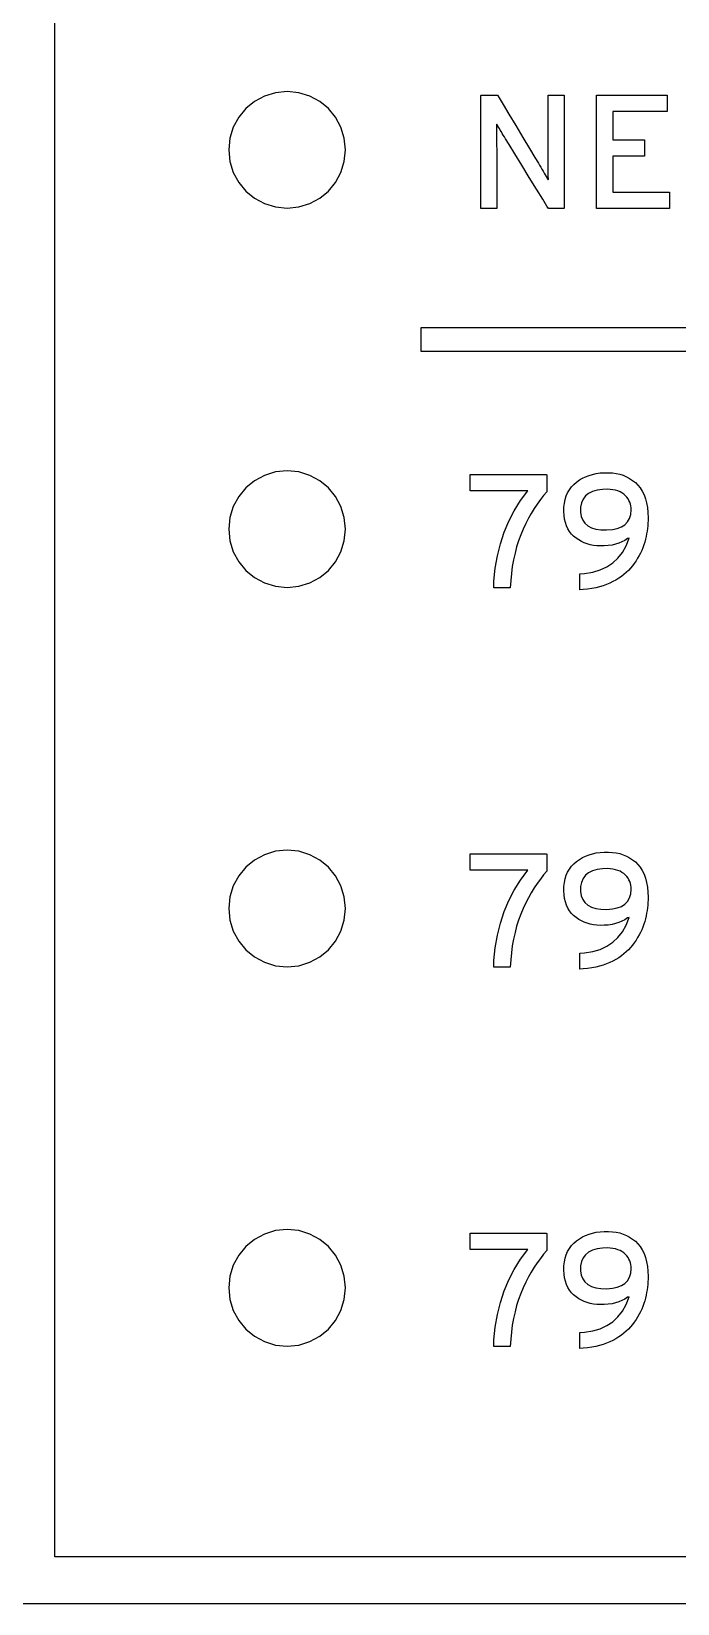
# Model space of a CAD drawing. Extents: x 1 to 47.7, y 0.2 to 33.4.
# Drawn here: x 11.604 to 12.158, y 10.778 to 12.125 of the extents above; entities that cross this region are included whole.
import ezdxf

# ---------------------------------------------------------------- set-up
doc = ezdxf.new("R2010")
doc.units = 0
doc.header["$MEASUREMENT"] = 0
doc.layers.add('6_0____DWG', color=7, linetype='CONTINUOUS')

msp = doc.modelspace()

# ---------------------------------------------------------------- linework, layer by layer
at = {"layer": '6_0____DWG'}
for points in [[(11.6245, 13.5108), (14.3245, 13.5108), (14.3245, 10.8185), (11.6245, 10.8185), (11.6245, 13.5108)], [(12.0884, 11.9736), (12.0884, 12.0708), (12.1491, 12.0708), (12.1491, 12.0567), (12.1025, 12.0567), (12.1025, 12.0325), (12.1296, 12.0325), (12.1296, 12.0184), (12.1025, 12.0184), (12.1025, 11.9877), (12.1511, 11.9877), (12.1511, 11.9736), (12.0884, 11.9736)], [(12.8784, 11.8715), (11.938, 11.8715), (11.938, 11.8515), (12.8784, 11.8515), (12.8784, 11.8715)], [(9.52, 10.7785), (9.6513, 10.7785), (9.7839, 10.7785), (9.9177, 10.7785), (10.0526, 10.7785), (10.1886, 10.7785), (10.3255, 10.7785), (10.4634, 10.7785), (10.6021, 10.7785), (10.7415, 10.7785), (11.0225, 10.7785), (11.3057, 10.7785), (11.5905, 10.7785), (12.1631, 10.7785), (12.7356, 10.7785), (13.0205, 10.7785)]]:
    msp.add_lwpolyline(points, dxfattribs=at)
for points in [[(11.8234, 11.974), (11.8335, 11.975), (11.8429, 11.9779), (11.8514, 11.9825), (11.8588, 11.9886), (11.8649, 11.996), (11.8695, 12.0045), (11.8724, 12.0139), (11.8735, 12.024), (11.8724, 12.034), (11.8695, 12.0434), (11.8649, 12.0519), (11.8588, 12.0593), (11.8514, 12.0654), (11.8429, 12.07), (11.8335, 12.0729), (11.8234, 12.074), (11.8134, 12.0729), (11.804, 12.07), (11.7955, 12.0654), (11.7881, 12.0593), (11.782, 12.0519), (11.7774, 12.0434), (11.7745, 12.034), (11.7735, 12.024), (11.7745, 12.0139), (11.7774, 12.0045), (11.782, 11.996), (11.7881, 11.9886), (11.7955, 11.9825), (11.804, 11.9779), (11.8134, 11.975)], [(12.0474, 11.9736), (12.046, 11.9758), (12.0424, 11.9818), (12.0371, 11.9903), (12.0309, 12.0003), (12.0245, 12.0108), (12.0185, 12.0205), (12.0137, 12.0284), (12.0106, 12.0334), (12.0096, 12.035), (12.0087, 12.0365), (12.0078, 12.038), (12.007, 12.0394), (12.0061, 12.0408), (12.0053, 12.0422), (12.0046, 12.0435), (12.0038, 12.0448), (12.0031, 12.046), (12.0028, 12.0452), (12.0028, 12.0429), (12.0029, 12.0404), (12.0029, 12.038), (12.0029, 12.0354), (12.0029, 12.0328), (12.0029, 12.03), (12.0029, 12.0273), (12.003, 12.0244), (12.003, 12.0226), (12.003, 12.0181), (12.003, 12.0113), (12.003, 12.0031), (12.003, 11.9945), (12.003, 11.9863), (12.003, 11.9795), (12.003, 11.975), (12.003, 11.9736), (12.0023, 11.9736), (12.0009, 11.9736), (11.9989, 11.9736), (11.9966, 11.9736), (11.9943, 11.9736), (11.9922, 11.9736), (11.9905, 11.9736), (11.9895, 11.9736), (11.9893, 11.9743), (11.9893, 11.9806), (11.9893, 11.992), (11.9893, 12.0069), (11.9893, 12.0234), (11.9893, 12.0398), (11.9893, 12.0542), (11.9893, 12.0651), (11.9893, 12.0705), (11.9896, 12.0708), (11.9907, 12.0708), (11.9926, 12.0708), (11.9949, 12.0708), (11.9974, 12.0708), (11.9997, 12.0708), (12.0017, 12.0708), (12.0031, 12.0708), (12.0037, 12.0708), (12.005, 12.0686), (12.0085, 12.0628), (12.0135, 12.0545), (12.0194, 12.0448), (12.0255, 12.0346), (12.0312, 12.0251), (12.0358, 12.0175), (12.0388, 12.0126), (12.0398, 12.0109), (12.0408, 12.0091), (12.0418, 12.0074), (12.0428, 12.0057), (12.0437, 12.0041), (12.0446, 12.0025), (12.0454, 12.0011), (12.0462, 11.9996), (12.047, 11.9983), (12.0473, 11.999), (12.0472, 12.0014), (12.0472, 12.0039), (12.0472, 12.0065), (12.0472, 12.0091), (12.0472, 12.0118), (12.0471, 12.0145), (12.0471, 12.0173), (12.0471, 12.0202), (12.0471, 12.022), (12.0471, 12.0265), (12.0471, 12.0333), (12.0471, 12.0414), (12.0471, 12.05), (12.0471, 12.0581), (12.0471, 12.0649), (12.0471, 12.0694), (12.0471, 12.0708), (12.0478, 12.0708), (12.0492, 12.0708), (12.0512, 12.0708), (12.0535, 12.0708), (12.0558, 12.0708), (12.058, 12.0708), (12.0597, 12.0708), (12.0607, 12.0708), (12.0608, 12.0701), (12.0608, 12.0638), (12.0608, 12.0524), (12.0608, 12.0375), (12.0608, 12.021), (12.0608, 12.0046), (12.0608, 11.9902), (12.0608, 11.9793), (12.0608, 11.9739), (12.0606, 11.9736), (12.0595, 11.9736), (12.0577, 11.9736), (12.0556, 11.9736), (12.0533, 11.9736), (12.0511, 11.9736), (12.0492, 11.9736), (12.0479, 11.9736)], [(11.8234, 11.649), (11.8335, 11.65), (11.8429, 11.6529), (11.8514, 11.6575), (11.8588, 11.6636), (11.8649, 11.671), (11.8695, 11.6795), (11.8724, 11.6889), (11.8735, 11.699), (11.8724, 11.7091), (11.8695, 11.7184), (11.8649, 11.7269), (11.8588, 11.7343), (11.8514, 11.7404), (11.8429, 11.745), (11.8335, 11.748), (11.8234, 11.749), (11.8134, 11.748), (11.804, 11.745), (11.7955, 11.7404), (11.7881, 11.7343), (11.782, 11.7269), (11.7774, 11.7184), (11.7745, 11.7091), (11.7735, 11.699), (11.7745, 11.6889), (11.7774, 11.6795), (11.782, 11.671), (11.7881, 11.6636), (11.7955, 11.6575), (11.804, 11.6529), (11.8134, 11.65)], [(12.046, 11.7311), (12.0431, 11.7278), (12.0404, 11.7243), (12.0377, 11.7205), (12.0351, 11.7166), (12.0326, 11.7125), (12.0303, 11.7083), (12.028, 11.7038), (12.0258, 11.6991), (12.0237, 11.6942), (12.0218, 11.6891), (12.0201, 11.6839), (12.0187, 11.6784), (12.0174, 11.6728), (12.0164, 11.667), (12.0156, 11.6611), (12.015, 11.6549), (12.0146, 11.6486), (12.0141, 11.6486), (12.0127, 11.6486), (12.0106, 11.6486), (12.0082, 11.6486), (12.0057, 11.6486), (12.0034, 11.6486), (12.0016, 11.6486), (12.0006, 11.6486), (12.0007, 11.6543), (12.0018, 11.6655), (12.0037, 11.6762), (12.0062, 11.6865), (12.0095, 11.6963), (12.0134, 11.7058), (12.0181, 11.7148), (12.0235, 11.7235), (12.0296, 11.7317), (12.0277, 11.7317), (12.0227, 11.7317), (12.0155, 11.7317), (12.0071, 11.7317), (11.9984, 11.7317), (11.9905, 11.7317), (11.9843, 11.7317), (11.9807, 11.7317), (11.9802, 11.7318), (11.9802, 11.7329), (11.9802, 11.7346), (11.9802, 11.7369), (11.9802, 11.7394), (11.9802, 11.7418), (11.9802, 11.7438), (11.9802, 11.7453), (11.9802, 11.7458), (11.9828, 11.7458), (11.9894, 11.7458), (11.999, 11.7458), (12.0102, 11.7458), (12.0217, 11.7458), (12.0323, 11.7458), (12.0406, 11.7458), (12.0454, 11.7458), (12.046, 11.7456), (12.046, 11.7446), (12.046, 11.7427), (12.046, 11.7404), (12.046, 11.7378), (12.046, 11.7353), (12.046, 11.7331), (12.046, 11.7316)], [(12.1327, 11.7086), (12.1327, 11.7064), (12.1326, 11.7041), (12.1324, 11.7019), (12.1321, 11.6996), (12.1318, 11.6973), (12.1314, 11.695), (12.131, 11.6926), (12.1304, 11.6903), (12.1298, 11.6879), (12.129, 11.6855), (12.1282, 11.6831), (12.1272, 11.6808), (12.1262, 11.6785), (12.125, 11.6763), (12.1237, 11.6741), (12.1224, 11.6719), (12.1209, 11.6697), (12.1194, 11.6676), (12.1177, 11.6656), (12.1159, 11.6637), (12.114, 11.6618), (12.112, 11.6601), (12.1098, 11.6584), (12.1076, 11.6569), (12.1052, 11.6554), (12.1026, 11.654), (12.1, 11.6527), (12.0971, 11.6515), (12.0942, 11.6505), (12.0911, 11.6496), (12.0878, 11.6488), (12.0844, 11.6481), (12.0809, 11.6476), (12.0772, 11.6473), (12.0743, 11.6471), (12.0743, 11.6478), (12.0743, 11.6493), (12.0743, 11.6513), (12.0743, 11.6536), (12.0743, 11.656), (12.0743, 11.6581), (12.0743, 11.6597), (12.0743, 11.6606), (12.0783, 11.661), (12.0853, 11.6621), (12.0916, 11.664), (12.0973, 11.6666), (12.1024, 11.67), (12.1068, 11.6742), (12.1107, 11.6791), (12.1139, 11.6848), (12.1165, 11.6913), (12.1151, 11.6909), (12.1128, 11.6894), (12.1103, 11.688), (12.1077, 11.6869), (12.1048, 11.686), (12.1018, 11.6853), (12.0986, 11.6849), (12.0951, 11.6846), (12.0916, 11.6846), (12.0887, 11.6847), (12.0859, 11.685), (12.0832, 11.6856), (12.0805, 11.6863), (12.078, 11.6872), (12.0756, 11.6883), (12.0733, 11.6897), (12.071, 11.6912), (12.0689, 11.6929), (12.067, 11.6948), (12.0654, 11.697), (12.064, 11.6993), (12.0628, 11.7019), (12.0619, 11.7047), (12.0612, 11.7076), (12.0607, 11.7108), (12.0605, 11.7142), (12.0606, 11.7178), (12.061, 11.7212), (12.0616, 11.7244), (12.0626, 11.7274), (12.0638, 11.7302), (12.0653, 11.7328), (12.0671, 11.7352), (12.0691, 11.7373), (12.0714, 11.7393), (12.0739, 11.7411), (12.0765, 11.7426), (12.0792, 11.7439), (12.0821, 11.745), (12.0851, 11.7459), (12.0883, 11.7466), (12.0916, 11.7471), (12.0951, 11.7473), (12.0987, 11.7473), (12.1021, 11.7471), (12.1053, 11.7467), (12.1084, 11.746), (12.1114, 11.7451), (12.1142, 11.7439), (12.1169, 11.7425), (12.1194, 11.7408), (12.1218, 11.739), (12.124, 11.7368), (12.126, 11.7343), (12.1277, 11.7316), (12.1292, 11.7285), (12.1304, 11.7251), (12.1314, 11.7214), (12.1321, 11.7175), (12.1325, 11.7132)], [(12.1183, 11.7154), (12.1183, 11.7172), (12.118, 11.7189), (12.1176, 11.7205), (12.1171, 11.7221), (12.1163, 11.7236), (12.1155, 11.725), (12.1144, 11.7264), (12.1132, 11.7277), (12.1119, 11.7289), (12.1103, 11.73), (12.1087, 11.7309), (12.1068, 11.7317), (12.1048, 11.7323), (12.1026, 11.7327), (12.1003, 11.7331), (12.0978, 11.7332), (12.0937, 11.7331), (12.0891, 11.7324), (12.0851, 11.7313), (12.0817, 11.7296), (12.079, 11.7274), (12.077, 11.7247), (12.0756, 11.7215), (12.0749, 11.7178), (12.0748, 11.7136), (12.0754, 11.7099), (12.0767, 11.7067), (12.0785, 11.704), (12.081, 11.7018), (12.0841, 11.7002), (12.0879, 11.699), (12.0922, 11.6984), (12.0972, 11.6983), (12.1021, 11.6986), (12.1063, 11.6995), (12.1099, 11.7009), (12.1129, 11.7028), (12.1152, 11.7052), (12.1169, 11.7081), (12.1179, 11.7115)], [(11.8234, 11.324), (11.8335, 11.325), (11.8429, 11.3279), (11.8514, 11.3325), (11.8588, 11.3386), (11.8649, 11.346), (11.8695, 11.3545), (11.8724, 11.3639), (11.8735, 11.374), (11.8724, 11.3841), (11.8695, 11.3935), (11.8649, 11.4019), (11.8588, 11.4093), (11.8514, 11.4155), (11.8429, 11.4201), (11.8335, 11.423), (11.8234, 11.424), (11.8134, 11.423), (11.804, 11.4201), (11.7955, 11.4155), (11.7881, 11.4093), (11.782, 11.4019), (11.7774, 11.3935), (11.7745, 11.3841), (11.7735, 11.374), (11.7745, 11.3639), (11.7774, 11.3545), (11.782, 11.346), (11.7881, 11.3386), (11.7955, 11.3325), (11.804, 11.3279), (11.8134, 11.325)], [(12.1327, 11.3836), (12.1327, 11.3813), (12.1326, 11.3791), (12.1324, 11.3768), (12.1321, 11.3745), (12.1318, 11.3722), (12.1314, 11.3699), (12.131, 11.3676), (12.1304, 11.3652), (12.1298, 11.3628), (12.129, 11.3605), (12.1282, 11.3581), (12.1272, 11.3558), (12.1262, 11.3535), (12.125, 11.3513), (12.1237, 11.349), (12.1224, 11.3468), (12.1209, 11.3447), (12.1194, 11.3426), (12.1177, 11.3406), (12.1159, 11.3386), (12.114, 11.3368), (12.112, 11.3351), (12.1098, 11.3334), (12.1076, 11.3318), (12.1052, 11.3304), (12.1026, 11.329), (12.1, 11.3277), (12.0971, 11.3265), (12.0942, 11.3254), (12.0911, 11.3245), (12.0878, 11.3237), (12.0844, 11.3231), (12.0809, 11.3226), (12.0772, 11.3222), (12.0743, 11.322), (12.0743, 11.3228), (12.0743, 11.3243), (12.0743, 11.3263), (12.0743, 11.3286), (12.0743, 11.3309), (12.0743, 11.333), (12.0743, 11.3347), (12.0743, 11.3356), (12.0783, 11.336), (12.0853, 11.3371), (12.0916, 11.3389), (12.0973, 11.3416), (12.1024, 11.345), (12.1068, 11.3491), (12.1107, 11.3541), (12.1139, 11.3598), (12.1165, 11.3663), (12.1151, 11.3659), (12.1128, 11.3643), (12.1103, 11.363), (12.1077, 11.3619), (12.1048, 11.361), (12.1018, 11.3603), (12.0986, 11.3598), (12.0951, 11.3596), (12.0916, 11.3595), (12.0887, 11.3597), (12.0859, 11.36), (12.0832, 11.3605), (12.0805, 11.3613), (12.078, 11.3622), (12.0756, 11.3633), (12.0733, 11.3646), (12.071, 11.3662), (12.0689, 11.3679), (12.067, 11.3698), (12.0654, 11.372), (12.064, 11.3743), (12.0628, 11.3769), (12.0619, 11.3796), (12.0612, 11.3826), (12.0607, 11.3858), (12.0605, 11.3892), (12.0606, 11.3928), (12.061, 11.3962), (12.0616, 11.3994), (12.0626, 11.4024), (12.0638, 11.4052), (12.0653, 11.4078), (12.0671, 11.4102), (12.0691, 11.4123), (12.0714, 11.4143), (12.0739, 11.416), (12.0765, 11.4176), (12.0792, 11.4189), (12.0821, 11.42), (12.0851, 11.4209), (12.0883, 11.4216), (12.0916, 11.422), (12.0951, 11.4223), (12.0987, 11.4223), (12.1021, 11.4221), (12.1053, 11.4216), (12.1084, 11.421), (12.1114, 11.42), (12.1142, 11.4189), (12.1169, 11.4175), (12.1194, 11.4158), (12.1218, 11.4139), (12.124, 11.4118), (12.126, 11.4093), (12.1277, 11.4065), (12.1292, 11.4035), (12.1304, 11.4001), (12.1314, 11.3964), (12.1321, 11.3924), (12.1325, 11.3881)], [(12.046, 11.4061), (12.0431, 11.4027), (12.0404, 11.3992), (12.0377, 11.3955), (12.0351, 11.3916), (12.0326, 11.3875), (12.0303, 11.3832), (12.028, 11.3787), (12.0258, 11.3741), (12.0237, 11.3692), (12.0218, 11.3641), (12.0201, 11.3588), (12.0187, 11.3534), (12.0174, 11.3478), (12.0164, 11.342), (12.0156, 11.336), (12.015, 11.3299), (12.0146, 11.3236), (12.0141, 11.3236), (12.0127, 11.3236), (12.0106, 11.3236), (12.0082, 11.3236), (12.0057, 11.3236), (12.0034, 11.3236), (12.0016, 11.3236), (12.0006, 11.3236), (12.0007, 11.3293), (12.0018, 11.3404), (12.0037, 11.3511), (12.0062, 11.3614), (12.0095, 11.3713), (12.0134, 11.3808), (12.0181, 11.3898), (12.0235, 11.3984), (12.0296, 11.4067), (12.0277, 11.4067), (12.0227, 11.4067), (12.0155, 11.4067), (12.0071, 11.4067), (11.9984, 11.4067), (11.9905, 11.4067), (11.9843, 11.4067), (11.9807, 11.4067), (11.9802, 11.4068), (11.9802, 11.4078), (11.9802, 11.4096), (11.9802, 11.4119), (11.9802, 11.4143), (11.9802, 11.4167), (11.9802, 11.4188), (11.9802, 11.4202), (11.9802, 11.4208), (11.9828, 11.4208), (11.9894, 11.4208), (11.999, 11.4208), (12.0102, 11.4208), (12.0217, 11.4208), (12.0323, 11.4208), (12.0406, 11.4208), (12.0454, 11.4208), (12.046, 11.4206), (12.046, 11.4196), (12.046, 11.4177), (12.046, 11.4153), (12.046, 11.4128), (12.046, 11.4103), (12.046, 11.4081), (12.046, 11.4066)], [(12.1183, 11.3904), (12.1183, 11.3922), (12.118, 11.3939), (12.1176, 11.3955), (12.1171, 11.3971), (12.1163, 11.3986), (12.1155, 11.4), (12.1144, 11.4014), (12.1132, 11.4027), (12.1119, 11.4039), (12.1103, 11.4049), (12.1087, 11.4059), (12.1068, 11.4066), (12.1048, 11.4072), (12.1026, 11.4077), (12.1003, 11.408), (12.0978, 11.4082), (12.0937, 11.4081), (12.0891, 11.4074), (12.0851, 11.4062), (12.0817, 11.4046), (12.079, 11.4024), (12.077, 11.3997), (12.0756, 11.3964), (12.0749, 11.3927), (12.0748, 11.3886), (12.0754, 11.3849), (12.0767, 11.3817), (12.0785, 11.379), (12.081, 11.3768), (12.0841, 11.3751), (12.0879, 11.374), (12.0922, 11.3734), (12.0972, 11.3732), (12.1021, 11.3736), (12.1063, 11.3745), (12.1099, 11.3758), (12.1129, 11.3777), (12.1152, 11.3801), (12.1169, 11.383), (12.1179, 11.3865)], [(11.8234, 10.999), (11.8335, 11), (11.8429, 11.0029), (11.8514, 11.0075), (11.8588, 11.0136), (11.8649, 11.021), (11.8695, 11.0295), (11.8724, 11.0389), (11.8735, 11.049), (11.8724, 11.0591), (11.8695, 11.0685), (11.8649, 11.0769), (11.8588, 11.0843), (11.8514, 11.0904), (11.8429, 11.0951), (11.8335, 11.098), (11.8234, 11.099), (11.8134, 11.098), (11.804, 11.0951), (11.7955, 11.0904), (11.7881, 11.0843), (11.782, 11.0769), (11.7774, 11.0685), (11.7745, 11.0591), (11.7735, 11.049), (11.7745, 11.0389), (11.7774, 11.0295), (11.782, 11.021), (11.7881, 11.0136), (11.7955, 11.0075), (11.804, 11.0029), (11.8134, 11)], [(12.046, 11.0811), (12.0431, 11.0778), (12.0404, 11.0742), (12.0377, 11.0705), (12.0351, 11.0666), (12.0326, 11.0625), (12.0303, 11.0583), (12.028, 11.0538), (12.0258, 11.0491), (12.0237, 11.0442), (12.0218, 11.0391), (12.0201, 11.0339), (12.0187, 11.0284), (12.0174, 11.0228), (12.0164, 11.017), (12.0156, 11.0111), (12.015, 11.0049), (12.0146, 10.9986), (12.0141, 10.9986), (12.0127, 10.9986), (12.0106, 10.9986), (12.0082, 10.9986), (12.0057, 10.9986), (12.0034, 10.9986), (12.0016, 10.9986), (12.0006, 10.9986), (12.0007, 11.0043), (12.0018, 11.0154), (12.0037, 11.0261), (12.0062, 11.0364), (12.0095, 11.0463), (12.0134, 11.0558), (12.0181, 11.0648), (12.0235, 11.0735), (12.0296, 11.0817), (12.0277, 11.0817), (12.0227, 11.0817), (12.0155, 11.0817), (12.0071, 11.0817), (11.9984, 11.0817), (11.9905, 11.0817), (11.9843, 11.0817), (11.9807, 11.0817), (11.9802, 11.0818), (11.9802, 11.0828), (11.9802, 11.0846), (11.9802, 11.0869), (11.9802, 11.0894), (11.9802, 11.0918), (11.9802, 11.0938), (11.9802, 11.0952), (11.9802, 11.0958), (11.9828, 11.0958), (11.9894, 11.0958), (11.999, 11.0958), (12.0102, 11.0958), (12.0217, 11.0958), (12.0323, 11.0958), (12.0406, 11.0958), (12.0454, 11.0958), (12.046, 11.0956), (12.046, 11.0946), (12.046, 11.0927), (12.046, 11.0904), (12.046, 11.0878), (12.046, 11.0853), (12.046, 11.0831), (12.046, 11.0816)], [(12.1327, 11.0586), (12.1327, 11.0564), (12.1326, 11.0541), (12.1324, 11.0519), (12.1321, 11.0496), (12.1318, 11.0473), (12.1314, 11.0449), (12.131, 11.0426), (12.1304, 11.0402), (12.1298, 11.0379), (12.129, 11.0355), (12.1282, 11.0331), (12.1272, 11.0308), (12.1262, 11.0285), (12.125, 11.0263), (12.1237, 11.024), (12.1224, 11.0219), (12.1209, 11.0197), (12.1194, 11.0176), (12.1177, 11.0156), (12.1159, 11.0137), (12.114, 11.0118), (12.112, 11.0101), (12.1098, 11.0084), (12.1076, 11.0069), (12.1052, 11.0054), (12.1026, 11.004), (12.1, 11.0027), (12.0971, 11.0015), (12.0942, 11.0005), (12.0911, 10.9995), (12.0878, 10.9988), (12.0844, 10.9981), (12.0809, 10.9976), (12.0772, 10.9972), (12.0743, 10.9971), (12.0743, 10.9978), (12.0743, 10.9993), (12.0743, 11.0013), (12.0743, 11.0036), (12.0743, 11.006), (12.0743, 11.0081), (12.0743, 11.0097), (12.0743, 11.0106), (12.0783, 11.011), (12.0853, 11.0121), (12.0916, 11.014), (12.0973, 11.0166), (12.1024, 11.02), (12.1068, 11.0242), (12.1107, 11.0291), (12.1139, 11.0348), (12.1165, 11.0413), (12.1151, 11.0409), (12.1128, 11.0393), (12.1103, 11.038), (12.1077, 11.0369), (12.1048, 11.036), (12.1018, 11.0353), (12.0986, 11.0349), (12.0951, 11.0346), (12.0916, 11.0346), (12.0887, 11.0347), (12.0859, 11.035), (12.0832, 11.0355), (12.0805, 11.0363), (12.078, 11.0372), (12.0756, 11.0383), (12.0733, 11.0397), (12.071, 11.0412), (12.0689, 11.0429), (12.067, 11.0448), (12.0654, 11.047), (12.064, 11.0493), (12.0628, 11.0519), (12.0619, 11.0546), (12.0612, 11.0576), (12.0607, 11.0608), (12.0605, 11.0642), (12.0606, 11.0678), (12.061, 11.0712), (12.0616, 11.0744), (12.0626, 11.0774), (12.0638, 11.0802), (12.0653, 11.0828), (12.0671, 11.0852), (12.0691, 11.0873), (12.0714, 11.0893), (12.0739, 11.091), (12.0765, 11.0926), (12.0792, 11.0939), (12.0821, 11.095), (12.0851, 11.0959), (12.0883, 11.0966), (12.0916, 11.0971), (12.0951, 11.0973), (12.0987, 11.0973), (12.1021, 11.0971), (12.1053, 11.0967), (12.1084, 11.096), (12.1114, 11.095), (12.1142, 11.0939), (12.1169, 11.0925), (12.1194, 11.0908), (12.1218, 11.0889), (12.124, 11.0868), (12.126, 11.0843), (12.1277, 11.0815), (12.1292, 11.0785), (12.1304, 11.0751), (12.1314, 11.0714), (12.1321, 11.0674), (12.1325, 11.0632)], [(12.1183, 11.0654), (12.1183, 11.0672), (12.118, 11.0689), (12.1176, 11.0705), (12.1171, 11.0721), (12.1163, 11.0736), (12.1155, 11.075), (12.1144, 11.0764), (12.1132, 11.0777), (12.1119, 11.0789), (12.1103, 11.08), (12.1087, 11.0809), (12.1068, 11.0816), (12.1048, 11.0823), (12.1026, 11.0827), (12.1003, 11.0831), (12.0978, 11.0832), (12.0937, 11.0831), (12.0891, 11.0824), (12.0851, 11.0813), (12.0817, 11.0796), (12.079, 11.0774), (12.077, 11.0747), (12.0756, 11.0715), (12.0749, 11.0677), (12.0748, 11.0636), (12.0754, 11.0599), (12.0767, 11.0567), (12.0785, 11.054), (12.081, 11.0518), (12.0841, 11.0502), (12.0879, 11.049), (12.0922, 11.0484), (12.0972, 11.0482), (12.1021, 11.0486), (12.1063, 11.0495), (12.1099, 11.0509), (12.1129, 11.0527), (12.1152, 11.0551), (12.1169, 11.0581), (12.1179, 11.0615)]]:
    msp.add_lwpolyline(points, close=True, dxfattribs=at)

doc.saveas('drawing.dxf')
